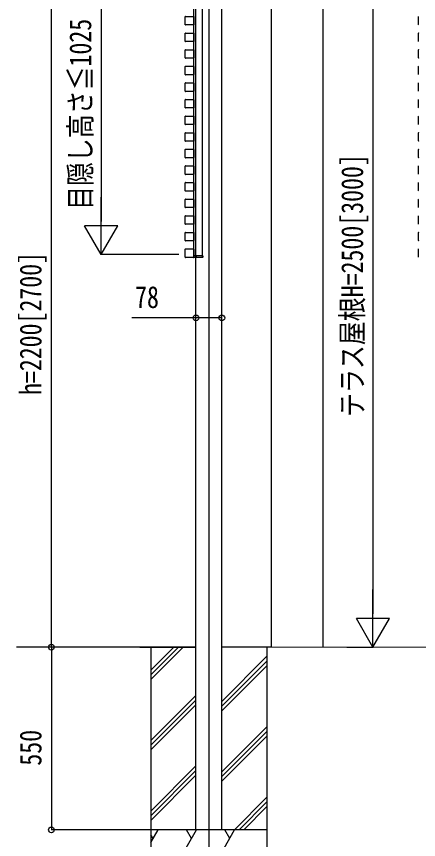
# Model space of a CAD drawing. Units: millimetres, scale not verified. Extents: x -8410 to 8410, y -5940 to 5940.
# Drawn here: x 4094 to 5306, y -3953 to -1475 of the extents above; entities that cross this region are included whole.
import ezdxf
from ezdxf.enums import TextEntityAlignment as Align

# ---------------------------------------------------------------- set-up
doc = ezdxf.new("R2010")
doc.units = ezdxf.units.MM
doc.header["$LTSCALE"] = 30
for name, color, linetype in [('0-2_YKK_12', 2, 'Continuous'), ('0-3_YKK_13', 4, 'Continuous'), ('0-4_YKK_A1', 4, 'Continuous'), ('0-5_YKK_D', 6, 'Continuous')]:
    doc.layers.add(name, color=color, linetype=linetype)
doc.styles.add('ＭＳ ゴシック', font='')
doc.styles.get('ＭＳ ゴシック').set_extended_font_data('MS Gothic')

msp = doc.modelspace()

# ---------------------------------------------------------------- linework, layer by layer
at = {"layer": '0-2_YKK_12'}
msp.add_line((4674.11, -1136.4), (4674.11, -4133.74), dxfattribs=at)
at = {"layer": '0-3_YKK_13'}
for p, q in [((4628.11, -2195.17), (4628.41, -2195.17)), ((4628.11, -2199.16), (4628.11, -2195.17)), ((4634.81, -2195.17), (4628.41, -2195.17)), ((4628.41, -2195.17), (4628.41, -2199.16)), ((4628.41, -2199.16), (4628.41, -2199.17)), ((4628.41, -2199.16), (4634.84, -2199.16)), ((4634.15, -2200.17), (4629.11, -2200.17)), ((4634.84, -2199.16), (4634.81, -2195.17)), ((4635.11, -2195.17), (4635.41, -2195.17)), ((4635.41, -2195.17), (4635.44, -2199.16)), ((4635.44, -2199.16), (4655.34, -2199.16)), ((4654.65, -2200.17), (4635.44, -2200.17)), ((4655.31, -2195.17), (4655.61, -2195.17)), ((4655.61, -2195.17), (4655.64, -2199.16))]:
    msp.add_line(p, q, dxfattribs=at)
for points in [[(4628.41, -2199.17), (4628.11, -2199.17), (4628.11, -2199.16)], [(4635.44, -2199.16), (4635.44, -2200.17), (4634.15, -2200.17)], [(4634.81, -2195.17), (4635.11, -2195.17), (4635.14, -2199.16)], [(4655.34, -2199.16), (4655.31, -2195.17), (4635.41, -2195.17)]]:
    msp.add_lwpolyline(points, dxfattribs=at)
for centre, radius, start, end in [((4628.34, -2207.75), 8.6, 89.50014, 91.49976), ((4629.11, -2199.17), 1, 179.99997, 269.99997), ((4634.15, -2199.17), 1, 269.99997, 0.49997), ((4634.99, -2207.75), 8.6, 89.00018, 90.99977), ((4654.65, -2199.17), 1, 269.99997, 0.49997), ((4655.49, -2207.75), 8.6, 89.00018, 90.99977)]:
    msp.add_arc(centre, radius, start, end, dxfattribs=at)
for centre, major_axis, ratio, start_param, end_param in [((4629.11, -2199.17), (0, 1), 0.7, 1.5707963, 3.1415927), ((4634.15, -2199.17), (0, 1), 0.7, 3.1415927, 4.7211156), ((4635.45, -2199.17), (0.3, -0.009), 0.029046, 1.5719718, 3.142692), ((4654.65, -2199.17), (0, 1), 0.7, 3.1415927, 4.7211156)]:
    msp.add_ellipse(centre, major_axis=major_axis, ratio=ratio, start_param=start_param, end_param=end_param, dxfattribs=at)
at = {"layer": '0-4_YKK_A1'}
for p, q in [((4863.11, -3374.07), (4863.11, -758.89)), ((4628.11, -2200.17), (4628.11, -1175.17)), ((4635.11, -2200.59), (4635.11, -1175.59)), ((4655.11, -2200.17), (4655.11, -1175.17)), ((4713.11, -3923.95), (4713.11, -1168.95)), ((4602.81, -1499.87), (4602.81, -1475.47)), ((4603.41, -1474.87), (4627.81, -1474.87)), ((4628.41, -1475.47), (4628.41, -1499.87)), ((5305.11, -1475.66), (5305.11, -1475.96)), ((5305.11, -1475.96), (5305.11, -1499.07)), ((4627.81, -1500.47), (4603.41, -1500.47)), ((5305.11, -1498.77), (5305.11, -1499.07)), ((4602.81, -1549.87), (4602.81, -1525.47)), ((4603.41, -1524.87), (4627.81, -1524.87)), ((4628.41, -1525.47), (4628.41, -1549.87)), ((5305.11, -1525.66), (5305.11, -1525.96)), ((5305.11, -1525.96), (5305.11, -1549.07)), ((4627.81, -1550.47), (4603.41, -1550.47)), ((5305.11, -1548.77), (5305.11, -1549.07)), ((4602.81, -1599.87), (4602.81, -1575.47)), ((4603.41, -1574.87), (4627.81, -1574.87)), ((4628.41, -1575.47), (4628.41, -1599.87)), ((5305.11, -1575.66), (5305.11, -1575.96)), ((5305.11, -1575.96), (5305.11, -1599.07)), ((4627.81, -1600.47), (4603.41, -1600.47)), ((5305.11, -1598.77), (5305.11, -1599.07)), ((4602.81, -1649.87), (4602.81, -1625.47)), ((4603.41, -1624.87), (4627.81, -1624.87)), ((4628.41, -1625.47), (4628.41, -1649.87)), ((5305.11, -1625.66), (5305.11, -1625.96)), ((5305.11, -1625.96), (5305.11, -1649.07)), ((4627.81, -1650.47), (4603.41, -1650.47)), ((5305.11, -1648.77), (5305.11, -1649.07)), ((4602.81, -1699.87), (4602.81, -1675.47)), ((4603.41, -1674.87), (4627.81, -1674.87)), ((4628.41, -1675.47), (4628.41, -1699.87)), ((5305.11, -1675.66), (5305.11, -1675.96)), ((5305.11, -1675.96), (5305.11, -1699.07)), ((4627.81, -1700.47), (4603.41, -1700.47)), ((5305.11, -1698.77), (5305.11, -1699.07)), ((4602.81, -1749.87), (4602.81, -1725.47)), ((4603.41, -1724.87), (4627.81, -1724.87)), ((4628.41, -1725.47), (4628.41, -1749.87)), ((5305.11, -1725.66), (5305.11, -1725.96)), ((5305.11, -1725.96), (5305.11, -1749.07)), ((4627.81, -1750.47), (4603.41, -1750.47)), ((5305.11, -1748.77), (5305.11, -1749.07)), ((4602.81, -1799.87), (4602.81, -1775.47)), ((4603.41, -1774.87), (4627.81, -1774.87)), ((4628.41, -1775.47), (4628.41, -1799.87)), ((5305.11, -1775.66), (5305.11, -1775.96)), ((5305.11, -1775.96), (5305.11, -1799.07)), ((4627.81, -1800.47), (4603.41, -1800.47)), ((5305.11, -1798.77), (5305.11, -1799.07)), ((4602.81, -1849.87), (4602.81, -1825.47)), ((4603.41, -1824.87), (4627.81, -1824.87)), ((4628.41, -1825.47), (4628.41, -1849.87)), ((5305.11, -1825.66), (5305.11, -1825.96)), ((5305.11, -1825.96), (5305.11, -1849.07)), ((4627.81, -1850.47), (4603.41, -1850.47)), ((5305.11, -1848.77), (5305.11, -1849.07)), ((4602.81, -1899.87), (4602.81, -1875.47)), ((4603.41, -1874.87), (4627.81, -1874.87)), ((4628.41, -1875.47), (4628.41, -1899.87)), ((5305.11, -1875.66), (5305.11, -1875.96)), ((5305.11, -1875.96), (5305.11, -1899.07)), ((4627.81, -1900.47), (4603.41, -1900.47)), ((5305.11, -1898.77), (5305.11, -1899.07)), ((4602.81, -1949.87), (4602.81, -1925.47)), ((4603.41, -1924.87), (4627.81, -1924.87)), ((4628.41, -1925.47), (4628.41, -1949.87)), ((5305.11, -1925.66), (5305.11, -1925.96)), ((5305.11, -1925.96), (5305.11, -1949.07)), ((4627.81, -1950.47), (4603.41, -1950.47)), ((5305.11, -1948.77), (5305.11, -1949.07)), ((4602.81, -1999.87), (4602.81, -1975.47)), ((4603.41, -1974.87), (4627.81, -1974.87)), ((4628.41, -1975.47), (4628.41, -1999.87)), ((5305.11, -1975.66), (5305.11, -1975.96)), ((5305.11, -1975.96), (5305.11, -1999.07)), ((4627.81, -2000.47), (4603.41, -2000.47)), ((5305.11, -1998.77), (5305.11, -1999.07)), ((4602.81, -2049.87), (4602.81, -2025.47)), ((4603.41, -2024.87), (4627.81, -2024.87)), ((4628.41, -2025.47), (4628.41, -2049.87)), ((4635.11, -3923.95), (4635.11, -2008.31)), ((5305.11, -2025.66), (5305.11, -2025.96)), ((5305.11, -2025.96), (5305.11, -2049.07)), ((4627.81, -2050.47), (4603.41, -2050.47)), ((5305.11, -2048.77), (5305.11, -2049.07)), ((4602.81, -2099.87), (4602.81, -2075.47)), ((4603.41, -2074.87), (4627.81, -2074.87)), ((4628.41, -2075.47), (4628.41, -2099.87)), ((5305.11, -2075.66), (5305.11, -2075.96)), ((5305.11, -2075.96), (5305.11, -2099.07)), ((4627.81, -2100.47), (4603.41, -2100.47)), ((5305.11, -2098.77), (5305.11, -2099.07)), ((4602.81, -2149.87), (4602.81, -2125.47)), ((4603.41, -2124.87), (4627.81, -2124.87)), ((4628.41, -2125.47), (4628.41, -2149.87)), ((5305.11, -2125.66), (5305.11, -2125.96)), ((5305.11, -2125.96), (5305.11, -2149.07)), ((4627.81, -2150.47), (4603.41, -2150.47)), ((5305.11, -2148.77), (5305.11, -2149.07)), ((4602.81, -2199.87), (4602.81, -2175.47)), ((4603.41, -2174.87), (4627.81, -2174.87)), ((4628.41, -2175.47), (4628.41, -2199.87)), ((5305.11, -2175.66), (5305.11, -2175.96)), ((5305.11, -2175.96), (5305.11, -2199.07)), ((4627.81, -2200.47), (4603.41, -2200.47)), ((4655.11, -2200.17), (4628.11, -2200.17)), ((5305.11, -2198.77), (5305.11, -2199.07)), ((4635.11, -3373.95), (4093.86, -3373.65)), ((4466.12, -3373.95), (4635.11, -3373.95)), ((4499.11, -3373.95), (4499.11, -4073.95)), ((4499.11, -3442.93), (4568.09, -3373.95)), ((4499.11, -3457.07), (4582.23, -3373.95)), ((4499.11, -3471.21), (4596.37, -3373.95)), ((4849.11, -3373.95), (4849.11, -4073.95)), ((4713.11, -3537.3), (4849.11, -3401.3)), ((4713.11, -3551.44), (4849.11, -3415.44)), ((4713.11, -3565.58), (4849.11, -3429.58)), ((4499.11, -3655.06), (4635.11, -3519.06)), ((4499.11, -3669.2), (4635.11, -3533.2)), ((4499.11, -3683.34), (4635.11, -3547.34)), ((4713.11, -3749.43), (4849.11, -3613.43)), ((4713.11, -3763.57), (4849.11, -3627.57)), ((4713.11, -3777.71), (4849.11, -3641.71)), ((4499.11, -3867.19), (4635.11, -3731.19)), ((4499.11, -3881.33), (4635.11, -3745.33)), ((4499.11, -3895.48), (4635.11, -3759.48)), ((4750.72, -3923.95), (4849.11, -3825.56)), ((4764.86, -3923.95), (4849.11, -3839.7)), ((4779, -3923.95), (4849.11, -3853.84)), ((4849.11, -3923.95), (4499.11, -3923.95)), ((4499.11, -3961.39), (4520.73, -3923.95)), ((4505.73, -3949.93), (4499.11, -3938.47)), ((4549.6, -4073.95), (4636.2, -3923.95)), ((4621.2, -3949.93), (4606.2, -3923.95)), ((4665.07, -4073.95), (4751.67, -3923.95)), ((4736.67, -3949.93), (4721.67, -3923.95))]:
    msp.add_line(p, q, dxfattribs=at)
for points in [[(5018.61, -3374.16), (5018.61, -744.65), (4998.61, -744.65)], [(5474.61, -3374.41), (4863.11, -3374.07), (4713.11, -3373.99)]]:
    msp.add_lwpolyline(points, dxfattribs=at)
for centre, radius, start, end in [((4603.41, -1475.47), 0.6, 90, 180), ((4627.81, -1475.47), 0.6, 360, 90), ((5306.11, -1475.66), 1, 93.5, 180), ((4603.41, -1499.87), 0.6, 180, 270), ((4627.81, -1499.87), 0.6, 270, 360), ((5306.11, -1499.07), 1, 180, 266.5), ((4603.41, -1525.47), 0.6, 90, 180), ((4627.81, -1525.47), 0.6, 360, 90), ((5306.11, -1525.66), 1, 93.5, 180), ((4603.41, -1549.87), 0.6, 180, 270), ((4627.81, -1549.87), 0.6, 270, 360), ((5306.11, -1549.07), 1, 180, 266.5), ((4603.41, -1575.47), 0.6, 90, 180), ((4627.81, -1575.47), 0.6, 360, 90), ((5306.11, -1575.66), 1, 93.5, 180), ((4603.41, -1599.87), 0.6, 180, 270), ((4627.81, -1599.87), 0.6, 270, 360), ((5306.11, -1599.07), 1, 180, 266.5), ((4603.41, -1625.47), 0.6, 90, 180), ((4627.81, -1625.47), 0.6, 360, 90), ((5306.11, -1625.66), 1, 93.5, 180), ((4603.41, -1649.87), 0.6, 180, 270), ((4627.81, -1649.87), 0.6, 270, 360), ((5306.11, -1649.07), 1, 180, 266.5), ((4603.41, -1675.47), 0.6, 90, 180), ((4627.81, -1675.47), 0.6, 360, 90), ((5306.11, -1675.66), 1, 93.5, 180), ((4603.41, -1699.87), 0.6, 180, 270), ((4627.81, -1699.87), 0.6, 270, 360), ((5306.11, -1699.07), 1, 180, 266.5), ((4603.41, -1725.47), 0.6, 90, 180), ((4627.81, -1725.47), 0.6, 360, 90), ((5306.11, -1725.66), 1, 93.5, 180), ((4603.41, -1749.87), 0.6, 180, 270), ((4627.81, -1749.87), 0.6, 270, 360), ((5306.11, -1749.07), 1, 180, 266.5), ((4603.41, -1775.47), 0.6, 90, 180), ((4627.81, -1775.47), 0.6, 360, 90), ((5306.11, -1775.66), 1, 93.5, 180), ((4603.41, -1799.87), 0.6, 180, 270), ((4627.81, -1799.87), 0.6, 270, 360), ((5306.11, -1799.07), 1, 180, 266.5), ((4603.41, -1825.47), 0.6, 90, 180), ((4627.81, -1825.47), 0.6, 360, 90), ((5306.11, -1825.66), 1, 93.5, 180), ((4603.41, -1849.87), 0.6, 180, 270), ((4627.81, -1849.87), 0.6, 270, 360), ((5306.11, -1849.07), 1, 180, 266.5), ((4603.41, -1875.47), 0.6, 90, 180), ((4627.81, -1875.47), 0.6, 360, 90), ((5306.11, -1875.66), 1, 93.5, 180), ((4603.41, -1899.87), 0.6, 180, 270), ((4627.81, -1899.87), 0.6, 270, 360), ((5306.11, -1899.07), 1, 180, 266.5), ((4603.41, -1925.47), 0.6, 90, 180), ((4627.81, -1925.47), 0.6, 360, 90), ((5306.11, -1925.66), 1, 93.5, 180), ((4603.41, -1949.87), 0.6, 180, 270), ((4627.81, -1949.87), 0.6, 270, 360), ((5306.11, -1949.07), 1, 180, 266.5), ((4603.41, -1975.47), 0.6, 90, 180), ((4627.81, -1975.47), 0.6, 360, 90), ((5306.11, -1975.66), 1, 93.5, 180), ((4603.41, -1999.87), 0.6, 180, 270), ((4627.81, -1999.87), 0.6, 270, 360), ((5306.11, -1999.07), 1, 180, 266.5), ((4603.41, -2025.47), 0.6, 90, 180), ((4627.81, -2025.47), 0.6, 360, 90), ((5306.11, -2025.66), 1, 93.5, 180), ((4603.41, -2049.87), 0.6, 180, 270), ((4627.81, -2049.87), 0.6, 270, 360), ((5306.11, -2049.07), 1, 180, 266.5), ((4603.41, -2075.47), 0.6, 90, 180), ((4627.81, -2075.47), 0.6, 360, 90), ((5306.11, -2075.66), 1, 93.5, 180), ((4603.41, -2099.87), 0.6, 180, 270), ((4627.81, -2099.87), 0.6, 270, 360), ((5306.11, -2099.07), 1, 180, 266.5), ((4603.41, -2125.47), 0.6, 90, 180), ((4627.81, -2125.47), 0.6, 360, 90), ((5306.11, -2125.66), 1, 93.5, 180), ((4603.41, -2149.87), 0.6, 180, 270), ((4627.81, -2149.87), 0.6, 270, 360), ((5306.11, -2149.07), 1, 180, 266.5), ((4603.41, -2175.47), 0.6, 90, 180), ((4627.81, -2175.47), 0.6, 360, 90), ((5306.11, -2175.66), 1, 93.5, 180), ((4603.41, -2199.87), 0.6, 180, 270), ((4627.81, -2199.87), 0.6, 270, 360), ((5306.11, -2199.07), 1, 180, 266.5)]:
    msp.add_arc(centre, radius, start, end, dxfattribs=at)
at = {"layer": '0-5_YKK_D'}
for p, q in [((5168.61, -973.71), (5168.61, -3273.65)), ((4199.11, -3373.95), (4199.11, -1173.95)), ((4349.11, -1273.95), (4349.11, -2091.95)), ((4349.11, -2191.95), (4349.11, -2018.74)), ((4349.11, -2191.95), (4299.11, -2105.35)), ((4399.11, -2105.35), (4299.11, -2105.35)), ((4349.11, -2191.95), (4399.11, -2105.35)), ((4583.71, -2191.95), (4348.11, -2191.95)), ((5168.61, -3373.65), (5168.61, -3200.45)), ((5168.61, -3373.65), (5118.61, -3287.05)), ((5218.61, -3287.05), (5118.61, -3287.05)), ((5168.61, -3373.65), (5218.61, -3287.05)), ((4391.52, -3373.95), (4198.11, -3373.95)), ((4460.19, -3373.95), (4198.11, -3373.95)), ((4199.11, -3373.95), (4199.11, -3923.95)), ((5090.27, -3373.65), (5169.61, -3373.65)), ((4524.11, -3923.95), (4198.11, -3923.95))]:
    msp.add_line(p, q, dxfattribs=at)
msp.add_lwpolyline([(4713.11, -2382.47), (4635.11, -2382.47), (4441.51, -2382.47)], dxfattribs=at)
for centre in [(4635.11, -2382.47), (4713.11, -2382.47), (4199.11, -3373.95), (4199.11, -3373.95), (4199.11, -3923.95)]:
    msp.add_circle(centre, 8.5, dxfattribs=at)

# ---------------------------------------------------------------- texts
at = {"layer": '0-5_YKK_D', "style": 'ＭＳ ゴシック', "width": 0.8}
for s, p in [('目隠し高さ≦1025', (4339.11, -2057.35)), ('テラス屋根H=2500[3000]', (5158.61, -2680.48)), ('h=2200[2700]', (4189.11, -2614.75)), ('550', (4189.11, -3730.55))]:
    msp.add_text(s, height=65.98, rotation=90, dxfattribs=at).set_placement(p, align=Align.BOTTOM_LEFT)
msp.add_text('78', height=65.98, dxfattribs=at).set_placement((4451.51, -2372.47), align=Align.BOTTOM_LEFT)

doc.saveas('drawing.dxf')
